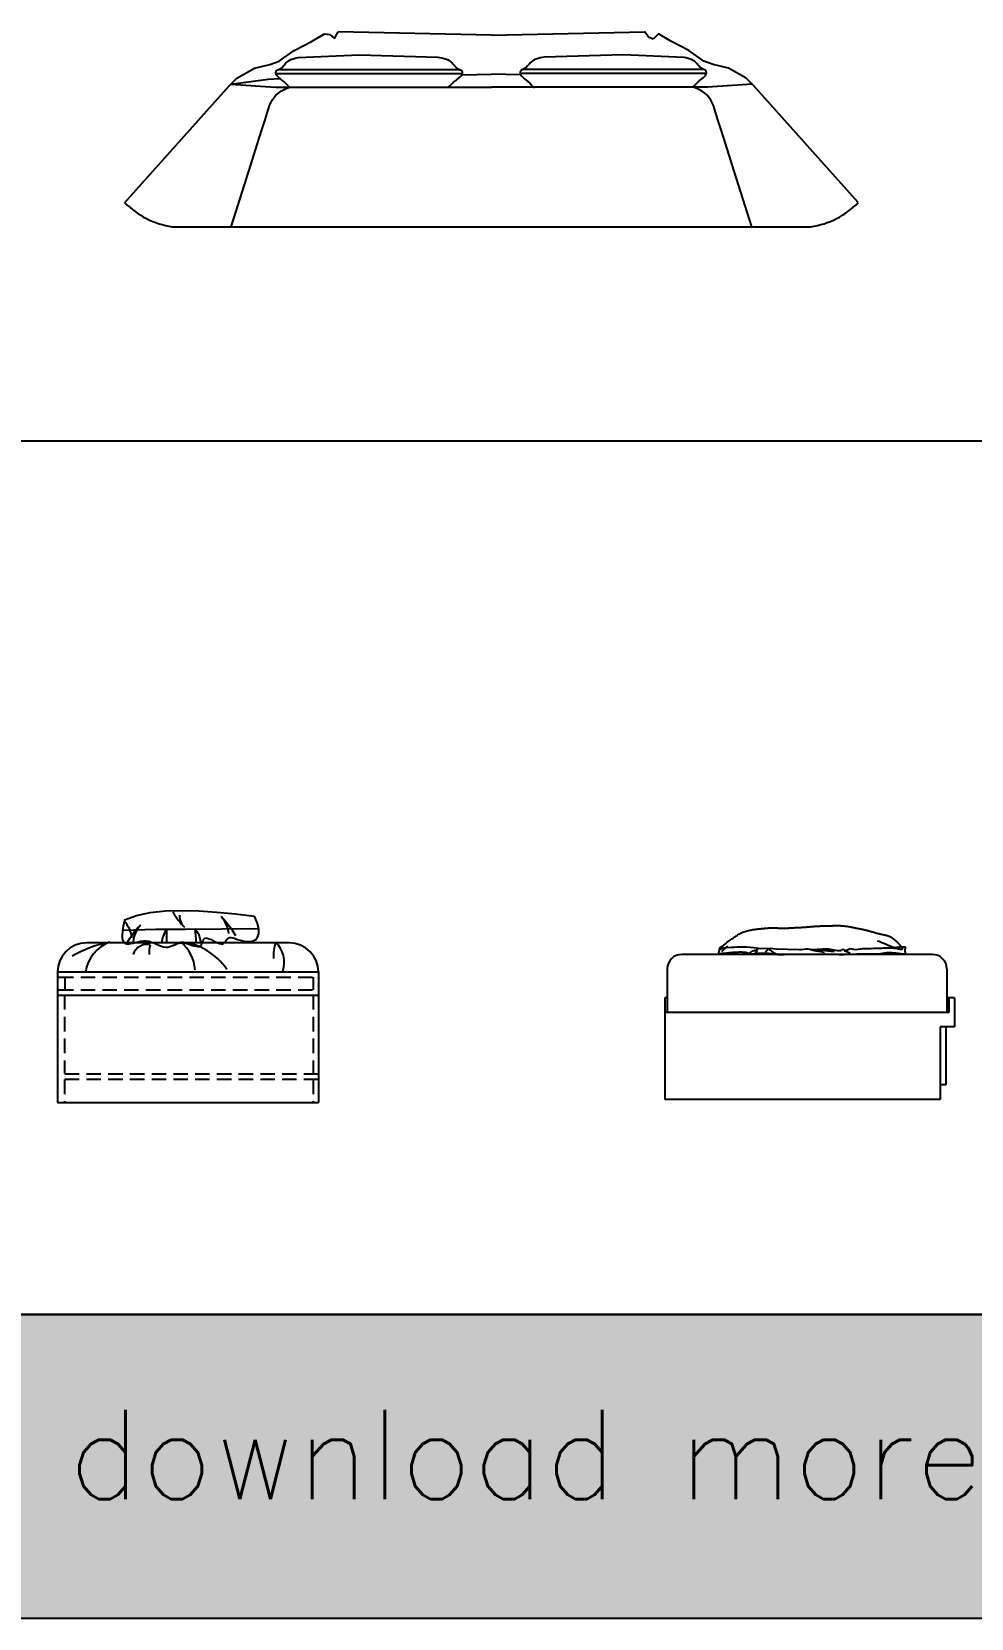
# Model space of a CAD drawing. Header units: millimetres. Extents: x 6388 to 59789, y -18725 to 8137.
# Drawn here: x 45116 to 48358, y -18725 to -13253 of the extents above; entities that cross this region are included whole.
import ezdxf

# ---------------------------------------------------------------- set-up
doc = ezdxf.new("R2010")
doc.units = ezdxf.units.MM
doc.linetypes.add('HIDDENX2', pattern=[0.75, 0.5, -0.25])
doc.layers.add('www.cad-blocks.net', color=7, linetype='Continuous')
doc.styles.get("Standard").update_dxf_attribs({"font": 'arial.ttf'})

# ---------------------------------------------------------------- blocks, each defined once
blk = doc.blocks.new('A$C4DA95550')
for p, q in [((645.9, 640.4), (689.3, 665.5)), ((689.3, 665.5), (707.5, 663.2)), ((707.5, 663.2), (723.5, 650.1)), ((723.5, 650.1), (736.1, 673.1)), ((1265, 661.2), (736.1, 673.1)), ((1265, 661.2), (1794, 673.1)), ((1806.6, 654.1), (1794, 673.1)), ((1840.8, 665.5), (1822.5, 647.9)), ((1884.1, 640.4), (1840.8, 665.5)), ((531.8, 572), (584.3, 608.5)), ((584.3, 608.5), (645.9, 640.4)), ((1822.5, 647.9), (1806.6, 654.1)), ((1945.7, 608.5), (1884.1, 640.4)), ((1998.2, 572), (1945.7, 608.5)), ((447.4, 547), (499.9, 560.6)), ((499.9, 560.6), (531.8, 572)), ((536.7, 545.8), (538.9, 547.3)), ((538.9, 547.3), (541.2, 549.1)), ((541.2, 549.1), (543.4, 551.3)), ((543.4, 551.3), (545.6, 553.9)), ((545.6, 553.9), (548, 556.6)), ((548, 556.6), (550.4, 559.5)), ((550.4, 559.5), (553, 562.5)), ((553, 562.5), (555.8, 565.5)), ((555.8, 565.5), (558.8, 568.4)), ((558.8, 568.4), (562.2, 571.3)), ((562.2, 571.3), (566.4, 574.1)), ((566.4, 574.1), (572.2, 576.9)), ((572.2, 576.9), (580.2, 579.7)), ((580.2, 579.7), (590.8, 582.6)), ((590.8, 582.6), (597.9, 584)), ((597.9, 584), (808.2, 593.5)), ((808.2, 593.5), (1080.3, 585.5)), ((1080.3, 585.5), (1094.1, 582.6)), ((1094.1, 582.6), (1104.8, 579.7)), ((1104.8, 579.7), (1112.7, 576.9)), ((1112.7, 576.9), (1118.5, 574.1)), ((1118.5, 574.1), (1122.8, 571.3)), ((1122.8, 571.3), (1126.1, 568.4)), ((1126.1, 568.4), (1129.1, 565.5)), ((1129.1, 565.5), (1131.9, 562.5)), ((1131.9, 562.5), (1134.5, 559.5)), ((1134.5, 559.5), (1137, 556.6)), ((1137, 556.6), (1139.3, 553.9)), ((1139.3, 553.9), (1141.6, 551.3)), ((1141.6, 551.3), (1143.8, 549.1)), ((1143.8, 549.1), (1146, 547.3)), ((1146, 547.3), (1148.2, 545.8)), ((1381.5, 547.3), (1379.3, 545.8)), ((1383.7, 549.1), (1381.5, 547.3)), ((1386, 551.3), (1383.7, 549.1)), ((1388.2, 553.9), (1386, 551.3)), ((1390.5, 556.6), (1388.2, 553.9)), ((1393, 559.5), (1390.5, 556.6)), ((1395.6, 562.5), (1393, 559.5)), ((1398.4, 565.5), (1395.6, 562.5)), ((1401.4, 568.4), (1398.4, 565.5)), ((1404.8, 571.3), (1401.4, 568.4)), ((1409, 574.1), (1404.8, 571.3)), ((1414.8, 576.9), (1409, 574.1)), ((1422.7, 579.7), (1414.8, 576.9)), ((1433.4, 582.6), (1422.7, 579.7)), ((1447.2, 585.5), (1433.4, 582.6)), ((1719.3, 593.5), (1447.2, 585.5)), ((1929.6, 584), (1719.3, 593.5)), ((1936.7, 582.6), (1929.6, 584)), ((1947.4, 579.7), (1936.7, 582.6)), ((1955.3, 576.9), (1947.4, 579.7)), ((1961.1, 574.1), (1955.3, 576.9)), ((1965.3, 571.3), (1961.1, 574.1)), ((1968.7, 568.4), (1965.3, 571.3)), ((1971.7, 565.5), (1968.7, 568.4)), ((1974.5, 562.5), (1971.7, 565.5)), ((1977.1, 559.5), (1974.5, 562.5)), ((1979.6, 556.6), (1977.1, 559.5)), ((1981.9, 553.9), (1979.6, 556.6)), ((1984.2, 551.3), (1981.9, 553.9)), ((1986.4, 549.1), (1984.2, 551.3)), ((1988.6, 547.3), (1986.4, 549.1)), ((1990.8, 545.8), (1988.6, 547.3)), ((2030.1, 560.6), (1998.2, 572)), ((2082.6, 547), (2030.1, 560.6)), ((360.7, 487.7), (385.8, 512.8)), ((365, 492), (494.4, 509.3)), ((385.8, 512.8), (447.4, 547)), ((494.4, 509.3), (535, 512.1)), ((521.1, 533.1), (521.5, 535.3)), ((521.1, 530.7), (521.1, 533.1)), ((521.5, 528.1), (521.1, 530.7)), ((521.5, 535.3), (522.3, 537.3)), ((521.5, 528.5), (1163.5, 528.5)), ((522.5, 525.4), (521.5, 528.1)), ((522.3, 537.3), (523.4, 538.9)), ((524, 522.7), (522.5, 525.4)), ((523.4, 538.9), (524.8, 540.2)), ((526.1, 519.9), (524, 522.7)), ((524.8, 540.2), (526.4, 541.2)), ((528.9, 517.2), (526.1, 519.9)), ((526.4, 541.2), (528.3, 542.1)), ((528.3, 542.1), (530.2, 542.9)), ((532.4, 514.2), (528.9, 517.2)), ((530.1, 542.8), (1154.9, 542.8)), ((530.2, 542.9), (532.3, 543.7)), ((532.3, 543.7), (534.5, 544.6)), ((536.7, 510.7), (532.4, 514.2)), ((534.5, 544.6), (536.7, 545.8)), ((542, 506.4), (536.7, 510.7)), ((548.3, 501), (542, 506.4)), ((555.7, 494.1), (548.3, 501)), ((564.4, 485.6), (555.7, 494.1)), ((1129.2, 494.1), (1120.6, 485.6)), ((1136.6, 501), (1129.2, 494.1)), ((1142.9, 506.4), (1136.6, 501)), ((1148.2, 510.7), (1142.9, 506.4)), ((1148.2, 545.8), (1150.4, 544.6)), ((1152.5, 514.2), (1148.2, 510.7)), ((1150.4, 544.6), (1152.6, 543.7)), ((1156.1, 517.2), (1152.5, 514.2)), ((1152.6, 543.7), (1154.7, 542.9)), ((1154.7, 542.9), (1156.7, 542.1)), ((1158.8, 519.9), (1156.1, 517.2)), ((1156.7, 542.1), (1158.5, 541.2)), ((1158.5, 541.2), (1160.1, 540.2)), ((1160.9, 522.7), (1158.8, 519.9)), ((1160.1, 540.2), (1161.5, 538.9)), ((1162.4, 525.4), (1160.9, 522.7)), ((1161.5, 538.9), (1162.6, 537.3)), ((1162.2, 524.9), (1265, 526.4)), ((1163.4, 528.1), (1162.4, 525.4)), ((1162.6, 537.3), (1163.4, 535.3)), ((1163.4, 535.3), (1163.8, 533.1)), ((1163.8, 530.7), (1163.4, 528.1)), ((1163.8, 533.1), (1163.8, 530.7)), ((1365.3, 525), (1265.1, 526.4)), ((1364.1, 535.3), (1363.7, 533.1)), ((1363.7, 533.1), (1363.7, 530.7)), ((1363.7, 530.7), (1364.1, 528.1)), ((1364.9, 537.3), (1364.1, 535.3)), ((2006.1, 528.5), (1364.1, 528.5)), ((1364.1, 528.1), (1365.1, 525.4)), ((1366, 538.9), (1364.9, 537.3)), ((1365.1, 525.4), (1366.6, 522.7)), ((1367.4, 540.2), (1366, 538.9)), ((1366.6, 522.7), (1368.7, 519.9)), ((1369, 541.2), (1367.4, 540.2)), ((1368.7, 519.9), (1371.5, 517.2)), ((1370.8, 542.1), (1369, 541.2)), ((1372.8, 542.9), (1370.8, 542.1)), ((1371.5, 517.2), (1375, 514.2)), ((1997.5, 542.8), (1372.6, 542.8)), ((1374.9, 543.7), (1372.8, 542.9)), ((1377.1, 544.6), (1374.9, 543.7)), ((1375, 514.2), (1379.3, 510.7)), ((1379.3, 545.8), (1377.1, 544.6)), ((1379.3, 510.7), (1384.6, 506.4)), ((1384.6, 506.4), (1390.9, 501)), ((1390.9, 501), (1398.3, 494.1)), ((1398.3, 494.1), (1406.9, 485.6)), ((1963.2, 485.6), (1971.8, 494.1)), ((1971.8, 494.1), (1979.2, 501)), ((1979.2, 501), (1985.5, 506.4)), ((1985.5, 506.4), (1990.8, 510.7)), ((1993, 544.6), (1990.8, 545.8)), ((1990.8, 510.7), (1995.1, 514.2)), ((1995.2, 543.7), (1993, 544.6)), ((1995.1, 514.2), (1998.6, 517.2)), ((1997.3, 542.9), (1995.2, 543.7)), ((1999.3, 542.1), (1997.3, 542.9)), ((1998.6, 517.2), (2001.4, 519.9)), ((2001.1, 541.2), (1999.3, 542.1)), ((2002.7, 540.2), (2001.1, 541.2)), ((2001.4, 519.9), (2003.5, 522.7)), ((2004.1, 538.9), (2002.7, 540.2)), ((2003.5, 522.7), (2005, 525.4)), ((2005.2, 537.3), (2004.1, 538.9)), ((2005, 525.4), (2006, 528.1)), ((2006, 535.3), (2005.2, 537.3)), ((2006.4, 533.1), (2006, 535.3)), ((2006, 528.1), (2006.4, 530.7)), ((2006.4, 530.7), (2006.4, 533.1)), ((2144.2, 512.8), (2082.6, 547)), ((2169.3, 487.7), (2144.2, 512.8)), ((0, 83.9), (360.7, 487.7)), ((365, 492), (519.3, 481.5)), ((508, 437), (513.5, 445.7)), ((513.5, 445.7), (520.6, 454)), ((519.3, 481.5), (1265, 481.5)), ((520.6, 454), (529.5, 461.8)), ((529.5, 461.8), (540.7, 469.2)), ((540.7, 469.2), (554.6, 476.1)), ((554.6, 476.1), (571.6, 482.7)), ((568.3, 481.5), (564.4, 485.6)), ((1120.6, 485.6), (1114.9, 479.6)), ((2010.8, 481.5), (1265, 481.5)), ((1406.9, 485.6), (1412.6, 479.6)), ((1975.4, 476.1), (1958.4, 482.7)), ((1959.2, 481.5), (1963.2, 485.6)), ((1989.3, 469.2), (1975.4, 476.1)), ((2000.6, 461.8), (1989.3, 469.2)), ((2009.5, 454), (2000.6, 461.8)), ((2016.5, 445.7), (2009.5, 454)), ((2165, 492), (2010.8, 481.5)), ((2022.1, 437), (2016.5, 445.7)), ((2530, 83.9), (2169.3, 487.7)), ((483.5, 369.3), (490.8, 392.4)), ((490.8, 392.4), (495.7, 407.4)), ((495.7, 407.4), (499.5, 418.2)), ((499.5, 418.2), (503.4, 427.8)), ((503.4, 427.8), (508, 437)), ((2026.6, 427.8), (2022.1, 437)), ((2030.5, 418.2), (2026.6, 427.8)), ((2034.4, 407.4), (2030.5, 418.2)), ((2039.3, 392.4), (2034.4, 407.4)), ((2046.5, 369.3), (2039.3, 392.4)), ((456.8, 283.7), (472.6, 334.3)), ((472.6, 334.3), (483.5, 369.3)), ((2057.4, 334.3), (2046.5, 369.3)), ((2073.3, 283.7), (2057.4, 334.3)), ((434.8, 213.6), (456.8, 283.7)), ((2095.3, 213.6), (2073.3, 283.7)), ((405.2, 120.3), (434.8, 213.6)), ((2124.8, 120.3), (2095.3, 213.6)), ((366.9, 0), (405.2, 120.3)), ((2163.2, 0), (2124.8, 120.3)), ((163.3, 0.7), (2366.7, 0.7))]:
    blk.add_line(p, q)
for centre, start, end in [((203.9, 282.1), 224.2021, 261.8045), ((2326.2, 282.1), 278.1955, 315.7979)]:
    blk.add_arc(centre, 284.4, start, end)
blk = doc.blocks.new('A$C4FA9187F')
for p, q in [((320.1, 654.6), (372.3, 660.4)), ((372.3, 660.4), (428.5, 662.2)), ((428.5, 662.2), (488.1, 660.8)), ((488.1, 660.8), (550.2, 656.6)), ((550.2, 656.6), (614.2, 650.4)), ((226.8, 608.5), (223.7, 590.4)), ((232, 630.6), (226.8, 608.5)), ((231, 629.3), (272.8, 644.5)), ((272.8, 644.5), (320.1, 654.6)), ((614.2, 650.4), (679.2, 642.5)), ((689.7, 616.7), (679.2, 642.5)), ((694.5, 596.4), (689.7, 616.7)), ((800, 550), (100, 550)), ((223.7, 590.4), (222.6, 576)), ((222.6, 576), (223.3, 564.8)), ((223.3, 564.8), (225.5, 556.7)), ((225.5, 556.7), (229.1, 551.1)), ((227, 593.6), (338.2, 597.6)), ((229.1, 551.1), (233.8, 547.8)), ((233.8, 547.8), (239.6, 546.4)), ((246.2, 546.5), (253.5, 547.7)), ((253.5, 547.7), (261.4, 549.6)), ((261.4, 549.6), (269.7, 552)), ((269.7, 552), (278.5, 554.3)), ((278.5, 554.3), (287.4, 556.2)), ((287.4, 556.2), (296.6, 557.3)), ((296.6, 557.3), (305.8, 557.3)), ((305.8, 557.3), (314.9, 555.8)), ((314.9, 555.8), (324, 553.2)), ((324, 553.2), (332.9, 549.9)), ((332.9, 549.9), (341.5, 546.1)), ((338.2, 597.6), (441.5, 597.6)), ((406.6, 545.1), (413.4, 547.6)), ((413.4, 547.6), (420.6, 549.3)), ((420.6, 549.3), (428.2, 550)), ((428.2, 550), (436.4, 549.3)), ((436.4, 549.3), (445, 547.6)), ((441.5, 597.6), (692.9, 599.5)), ((445, 547.6), (453.7, 545.2)), ((496.8, 544.1), (499.1, 548.7)), ((499.1, 548.7), (501, 553.7)), ((501, 553.7), (502.8, 558.5)), ((502.8, 558.5), (505, 562.7)), ((505, 562.7), (507.8, 565.7)), ((507.8, 565.7), (511.6, 567.2)), ((511.6, 567.2), (516.7, 566.7)), ((516.7, 566.7), (522.9, 564.7)), ((522.9, 564.7), (529.8, 561.5)), ((529.8, 561.5), (537.1, 557.7)), ((537.1, 557.7), (544.6, 553.8)), ((544.6, 553.8), (551.8, 550.4)), ((551.8, 550.4), (558.6, 547.8)), ((558.6, 547.8), (564.6, 546.7)), ((564.6, 546.7), (569.5, 547.3)), ((569.5, 547.3), (573.6, 549.5)), ((573.6, 549.5), (577, 552.6)), ((577, 552.6), (580.1, 556.4)), ((580.1, 556.4), (583.1, 560.3)), ((583.1, 560.3), (586.2, 563.9)), ((586.2, 563.9), (589.6, 566.8)), ((589.6, 566.8), (593.7, 568.5)), ((593.7, 568.5), (598.6, 568.8)), ((598.6, 568.8), (604.3, 567.8)), ((604.3, 567.8), (610.9, 565.9)), ((610.9, 565.9), (618.1, 563.4)), ((618.1, 563.4), (626.2, 560.8)), ((626.2, 560.8), (634.9, 558.3)), ((634.9, 558.3), (644.3, 556.4)), ((644.3, 556.4), (654.3, 555.3)), ((654.3, 555.3), (664.7, 555.5)), ((664.7, 555.5), (674.8, 557.6)), ((674.8, 557.6), (683.8, 562.1)), ((683.8, 562.1), (690.6, 569.7)), ((690.6, 569.7), (694.5, 580.9)), ((694.5, 580.9), (694.5, 596.4)), ((239.6, 546.4), (246.2, 546.5)), ((341.5, 546.1), (350, 542.4)), ((350, 542.4), (358.1, 539.2)), ((358.1, 539.2), (365.9, 536.7)), ((365.9, 536.7), (373.3, 535.5)), ((373.3, 535.5), (380.3, 535.7)), ((380.3, 535.7), (387, 537.2)), ((387, 537.2), (393.5, 539.5)), ((393.5, 539.5), (400, 542.2)), ((400, 542.2), (406.6, 545.1)), ((453.7, 545.2), (462.2, 542.6)), ((462.2, 542.6), (470.4, 540.1)), ((470.4, 540.1), (477.8, 538.3)), ((477.8, 538.3), (484.4, 537.5)), ((484.4, 537.5), (489.8, 538.1)), ((489.8, 538.1), (493.8, 540.5)), ((493.8, 540.5), (496.8, 544.1)), ((0, 450), (900, 450)), ((0, 450), (0, 0)), ((900, 450), (900, 0)), ((0, 370), (900, 370)), ((0, 0), (900, 0))]:
    blk.add_line(p, q)
at = {"linetype": 'HIDDENX2', "ltscale": 100}
for p, q in [((5, 432), (900, 432)), ((5, 388), (900, 388)), ((25, 432), (25, 388)), ((882, 432), (882, 388)), ((23.6, 370), (23.6, 100)), ((882, 370), (882, 100)), ((900, 97), (0, 97)), ((900, 79), (0, 79)), ((23.6, 79), (23.6, 0)), ((882, 79), (882, 0))]:
    blk.add_line(p, q, dxfattribs=at)
for centre, radius, start, end in [((611.9, 778.6), 246.1, 209.6329, 225.229), ((156.8, 556.3), 100.5, 6.3041, 43.3344), ((565.8, 349.3), 383.2, 136.7505, 149.2452), ((360.8, 543.9), 100.5, 137.497, 174.5273), ((472.4, 642.8), 51.5, 177.1401, 229.0845), ((289, 374.3), 383.2, 31.5862, 44.0809), ((491.2, 571.9), 100.5, 6.3041, 43.3344), ((100, 450), 100, 90, 180), ((257, 147.1), 412.9, 100.6215, 120.0601), ((226.7, 429.1), 132, 110.3175, 171.5692), ((441, 545.7), 81.4, 142.5074, 177.2076), ((1077, 561), 701.4, 177.2049, 180.9276), ((407.4, 343.1), 210.6, 33.1687, 85.0889), ((345.4, 451.3), 129.3, 2.5534, 51.7917), ((413.6, 544.8), 81.4, 6.242, 40.9422), ((-222.2, 521.9), 701.4, 2.5221, 6.2448), ((892.7, 506.4), 147.4, 161.5882, 184.092), ((682.9, 482.5), 99.3, 342.4015, 45.1891), ((800, 450), 100, 0, 90), ((308.5, 494.9), 49.9, 77.6969, 161.8439), ((424.7, 518.7), 108.4, 166.7286, 184.3872)]:
    blk.add_arc(centre, radius, start, end)
blk = doc.blocks.new('A$C4463510E')
for p, q in [((222, 547), (225.2, 549.4)), ((225.2, 549.4), (228.1, 551.4)), ((228.1, 551.4), (230.7, 553.2)), ((230.7, 553.2), (233.2, 554.9)), ((233.2, 554.9), (235.7, 556.6)), ((235.7, 556.6), (238.2, 558.3)), ((238.2, 558.3), (240.9, 560.1)), ((240.9, 560.1), (243.6, 562)), ((243.6, 562), (246.4, 563.9)), ((246.4, 563.9), (249.3, 565.8)), ((249.3, 565.8), (252.3, 567.6)), ((252.3, 567.6), (255.5, 569.5)), ((255.5, 569.5), (258.7, 571.3)), ((258.7, 571.3), (262.2, 573)), ((262.2, 573), (265.7, 574.7)), ((265.7, 574.7), (269.4, 576.2)), ((269.4, 576.2), (273.2, 577.6)), ((273.2, 577.6), (277.1, 578.9)), ((277.1, 578.9), (281, 580.2)), ((281, 580.2), (284.9, 581.3)), ((284.9, 581.3), (288.8, 582.3)), ((288.8, 582.3), (292.7, 583.2)), ((292.7, 583.2), (296.5, 584)), ((296.5, 584), (300.1, 584.8)), ((300.1, 584.8), (303.6, 585.4)), ((303.6, 585.4), (307, 585.9)), ((307, 585.9), (310.1, 586.4)), ((310.1, 586.4), (313.1, 586.8)), ((313.1, 586.8), (316, 587.2)), ((316, 587.2), (318.7, 587.5)), ((318.7, 587.5), (321.4, 587.8)), ((321.4, 587.8), (324, 588)), ((324, 588), (326.6, 588.2)), ((326.6, 588.2), (329.1, 588.5)), ((329.1, 588.5), (331.6, 588.7)), ((331.6, 588.7), (334.1, 589)), ((334.1, 589), (336.6, 589.2)), ((336.6, 589.2), (339.1, 589.5)), ((339.1, 589.5), (341.5, 589.8)), ((341.5, 589.8), (344, 590)), ((344, 590), (346.4, 590.3)), ((346.4, 590.3), (348.7, 590.5)), ((348.7, 590.5), (351, 590.7)), ((351, 590.7), (353.2, 591)), ((353.2, 591), (355.4, 591.1)), ((355.4, 591.1), (357.5, 591.3)), ((357.5, 591.3), (359.5, 591.4)), ((359.5, 591.4), (361.5, 591.5)), ((361.5, 591.5), (363.6, 591.5)), ((363.6, 591.5), (365.7, 591.6)), ((365.7, 591.6), (367.9, 591.6)), ((367.9, 591.6), (370.2, 591.6)), ((370.2, 591.6), (372.7, 591.5)), ((372.7, 591.5), (375.4, 591.5)), ((375.4, 591.5), (378.4, 591.4)), ((378.4, 591.4), (381.6, 591.4)), ((381.6, 591.4), (385.1, 591.3)), ((385.1, 591.3), (388.7, 591.2)), ((388.7, 591.2), (392.4, 591.1)), ((392.4, 591.1), (396.1, 591)), ((396.1, 591), (399.8, 590.9)), ((399.8, 590.9), (403.5, 590.8)), ((403.5, 590.8), (407, 590.8)), ((407, 590.8), (410.3, 590.7)), ((410.3, 590.7), (413.3, 590.7)), ((413.3, 590.7), (416, 590.7)), ((416, 590.7), (418.5, 590.8)), ((418.5, 590.8), (420.8, 590.9)), ((420.8, 590.9), (422.9, 590.9)), ((422.9, 590.9), (425, 591)), ((425, 591), (427, 591.1)), ((427, 591.1), (429, 591.3)), ((429, 591.3), (431.2, 591.4)), ((431.2, 591.4), (433.5, 591.5)), ((433.5, 591.5), (436.1, 591.7)), ((436.1, 591.7), (438.9, 591.8)), ((438.9, 591.8), (441.9, 592)), ((441.9, 592), (445.2, 592.1)), ((445.2, 592.1), (448.6, 592.3)), ((448.6, 592.3), (452.1, 592.4)), ((452.1, 592.4), (455.7, 592.6)), ((455.7, 592.6), (459.4, 592.7)), ((459.4, 592.7), (463.1, 592.9)), ((463.1, 592.9), (466.7, 593.1)), ((466.7, 593.1), (470.3, 593.3)), ((470.3, 593.3), (473.8, 593.5)), ((473.8, 593.5), (477.1, 593.8)), ((477.1, 593.8), (480.4, 594)), ((480.4, 594), (483.7, 594.3)), ((483.7, 594.3), (486.9, 594.5)), ((486.9, 594.5), (490.2, 594.8)), ((490.2, 594.8), (493.4, 595.1)), ((493.4, 595.1), (496.7, 595.3)), ((496.7, 595.3), (500.1, 595.6)), ((500.1, 595.6), (503.6, 595.9)), ((503.6, 595.9), (507.2, 596.2)), ((507.2, 596.2), (510.8, 596.4)), ((510.8, 596.4), (514.6, 596.7)), ((514.6, 596.7), (518.3, 597)), ((518.3, 597), (522.1, 597.2)), ((522.1, 597.2), (526, 597.5)), ((526, 597.5), (529.8, 597.7)), ((529.8, 597.7), (533.5, 597.9)), ((533.5, 597.9), (537.2, 598.1)), ((537.2, 598.1), (540.9, 598.2)), ((540.9, 598.2), (544.4, 598.4)), ((544.4, 598.4), (547.9, 598.5)), ((547.9, 598.5), (551.2, 598.5)), ((551.2, 598.5), (554.4, 598.6)), ((554.4, 598.6), (557.6, 598.7)), ((557.6, 598.7), (560.7, 598.7)), ((560.7, 598.7), (563.7, 598.8)), ((563.7, 598.8), (566.5, 598.8)), ((566.5, 598.8), (569.3, 598.9)), ((569.3, 598.9), (572.1, 598.9)), ((572.1, 598.9), (574.7, 599)), ((574.7, 599), (577.3, 599.1)), ((577.3, 599.1), (579.8, 599.2)), ((579.8, 599.2), (582.3, 599.3)), ((582.3, 599.3), (584.9, 599.3)), ((584.9, 599.3), (587.4, 599.4)), ((587.4, 599.4), (590.1, 599.5)), ((590.1, 599.5), (592.8, 599.5)), ((592.8, 599.5), (595.6, 599.5)), ((595.6, 599.5), (598.6, 599.4)), ((598.6, 599.4), (601.6, 599.3)), ((601.6, 599.3), (604.9, 599.2)), ((604.9, 599.2), (608.2, 599)), ((608.2, 599), (611.6, 598.8)), ((611.6, 598.8), (615.1, 598.5)), ((615.1, 598.5), (618.6, 598.2)), ((618.6, 598.2), (622.1, 597.9)), ((622.1, 597.9), (625.5, 597.5)), ((625.5, 597.5), (629, 597.1)), ((629, 597.1), (632.3, 596.6)), ((632.3, 596.6), (635.6, 596.1)), ((635.6, 596.1), (638.7, 595.5)), ((638.7, 595.5), (641.8, 595)), ((641.8, 595), (644.7, 594.4)), ((644.7, 594.4), (647.6, 593.8)), ((647.6, 593.8), (650.3, 593.2)), ((650.3, 593.2), (653, 592.6)), ((653, 592.6), (655.5, 592)), ((655.5, 592), (657.9, 591.5)), ((657.9, 591.5), (660.2, 591)), ((660.2, 591), (662.4, 590.5)), ((662.4, 590.5), (664.5, 590.1)), ((664.5, 590.1), (666.6, 589.7)), ((666.6, 589.7), (668.5, 589.3)), ((668.5, 589.3), (670.5, 588.9)), ((670.5, 588.9), (672.4, 588.5)), ((672.4, 588.5), (674.3, 588.2)), ((674.3, 588.2), (676.3, 587.8)), ((676.3, 587.8), (678.3, 587.4)), ((678.3, 587.4), (680.4, 587)), ((680.4, 587), (682.5, 586.6)), ((682.5, 586.6), (684.8, 586.1)), ((684.8, 586.1), (687.1, 585.6)), ((687.1, 585.6), (689.4, 585.1)), ((689.4, 585.1), (691.8, 584.5)), ((691.8, 584.5), (694.3, 584)), ((694.3, 584), (696.8, 583.3)), ((696.8, 583.3), (699.4, 582.7)), ((699.4, 582.7), (701.9, 582.1)), ((701.9, 582.1), (704.5, 581.4)), ((704.5, 581.4), (707.1, 580.6)), ((707.1, 580.6), (709.7, 579.9)), ((709.7, 579.9), (712.3, 579.2)), ((712.3, 579.2), (714.9, 578.4)), ((714.9, 578.4), (717.4, 577.7)), ((717.4, 577.7), (719.8, 576.9)), ((719.8, 576.9), (722.2, 576.2)), ((722.2, 576.2), (724.5, 575.6)), ((724.5, 575.6), (726.6, 574.9)), ((726.6, 574.9), (728.7, 574.3)), ((728.7, 574.3), (730.6, 573.8)), ((730.6, 573.8), (732.4, 573.3)), ((732.4, 573.3), (734.1, 572.9)), ((734.1, 572.9), (735.7, 572.4)), ((735.7, 572.4), (737.4, 572.1)), ((737.4, 572.1), (739, 571.7)), ((739, 571.7), (740.6, 571.3)), ((740.6, 571.3), (742.3, 570.9)), ((742.3, 570.9), (744.1, 570.5)), ((744.1, 570.5), (746, 570.1)), ((746, 570.1), (748.1, 569.7)), ((748.1, 569.7), (750.2, 569.2)), ((750.2, 569.2), (752.5, 568.7)), ((752.5, 568.7), (754.8, 568.2)), ((754.8, 568.2), (757.2, 567.7)), ((757.2, 567.7), (759.6, 567.2)), ((759.6, 567.2), (762, 566.6)), ((762, 566.6), (764.4, 566)), ((764.4, 566), (766.8, 565.4)), ((766.8, 565.4), (769.1, 564.8)), ((769.1, 564.8), (771.4, 564.2)), ((771.4, 564.2), (773.8, 563.4)), ((773.8, 563.4), (776.5, 562.1)), ((776.5, 562.1), (779.6, 560.3)), ((779.6, 560.3), (783.4, 557.6)), ((783.4, 557.6), (788, 554)), ((788, 554), (793.7, 549.1)), ((793.7, 549.1), (800.5, 542.9)), ((923.5, 500), (58.6, 500)), ((186, 508.1), (185.9, 507.5)), ((185.9, 507.5), (185.9, 507)), ((185.9, 507), (185.9, 506.5)), ((185.9, 506.5), (185.9, 506)), ((185.9, 506), (186, 505.6)), ((186.2, 508.7), (186, 508.1)), ((186, 505.6), (186.2, 505.2)), ((186.3, 509.3), (186.2, 508.7)), ((186.2, 505.2), (186.5, 504.9)), ((186.5, 510), (186.3, 509.3)), ((186.7, 510.8), (186.5, 510)), ((186.5, 504.9), (186.8, 504.6)), ((186.9, 511.5), (186.7, 510.8)), ((186.8, 504.6), (187.2, 504.3)), ((187.1, 512.3), (186.9, 511.5)), ((187.2, 513.2), (187.1, 512.3)), ((187.5, 518.8), (187.2, 517.8)), ((187.2, 517.8), (187.2, 516.8)), ((187.2, 516.8), (187.2, 515.8)), ((187.2, 515.8), (187.3, 514.9)), ((187.3, 514), (187.2, 513.2)), ((187.2, 504.3), (187.7, 504.1)), ((187.3, 514.9), (187.3, 514)), ((188, 519.9), (187.5, 518.8)), ((187.7, 504.1), (188.3, 503.9)), ((188.8, 521.1), (188, 519.9)), ((188.3, 503.9), (189, 503.8)), ((190, 522.3), (188.8, 521.1)), ((188.8, 515.1), (189.5, 515.7)), ((189, 503.8), (189.8, 503.6)), ((189.5, 515.7), (190.2, 516.2)), ((189.8, 503.6), (190.7, 503.6)), ((191.8, 523.6), (190, 522.3)), ((190.2, 516.2), (190.9, 516.8)), ((190.7, 503.6), (191.8, 503.5)), ((190.9, 516.8), (191.5, 517.3)), ((191.5, 517.3), (192.1, 517.8)), ((194.1, 525), (191.8, 523.6)), ((191.8, 503.5), (192.9, 503.5)), ((192.1, 517.8), (192.7, 518.2)), ((192.7, 518.2), (193.3, 518.6)), ((192.9, 503.5), (194.2, 503.5)), ((193.3, 518.6), (193.8, 519)), ((193.8, 519), (194.3, 519.4)), ((197.1, 526.5), (194.1, 525)), ((194.2, 503.5), (195.6, 503.6)), ((194.3, 519.4), (194.8, 519.7)), ((194.8, 519.7), (195.2, 520)), ((195.2, 520), (195.6, 520.3)), ((195.6, 520.3), (196, 520.6)), ((195.6, 503.6), (197.2, 503.6)), ((197.1, 510.1), (195.7, 508.6)), ((196, 520.6), (196.4, 520.8)), ((196.4, 520.8), (196.7, 521)), ((196.7, 521), (197.1, 521.2)), ((197.1, 526.5), (203.6, 532.1)), ((197.1, 521.2), (197.5, 521.3)), ((198.5, 511.6), (197.1, 510.1)), ((197.2, 503.6), (199, 503.8)), ((197.5, 521.3), (197.9, 521.5)), ((197.9, 521.5), (198.3, 521.6)), ((198.3, 521.6), (198.8, 521.8)), ((200, 513.1), (198.5, 511.6)), ((198.8, 521.8), (199.3, 521.9)), ((199, 503.8), (200.9, 503.9)), ((199.3, 521.9), (199.8, 522)), ((199.8, 522), (200.4, 522.1)), ((201.4, 514.4), (200, 513.1)), ((200.4, 522.1), (201, 522.2)), ((200.9, 503.9), (203, 504.1)), ((201, 522.2), (201.6, 522.3)), ((202.9, 515.8), (201.4, 514.4)), ((201.6, 522.3), (202.2, 522.4)), ((202.2, 522.4), (202.9, 522.5)), ((202.9, 522.5), (203.5, 522.5)), ((204.3, 517.2), (202.9, 515.8)), ((203, 504.1), (205.3, 504.3)), ((203.5, 522.5), (204.1, 522.6)), ((203.6, 532.1), (209.2, 536.8)), ((204.1, 522.6), (204.8, 522.8)), ((205.9, 518.6), (204.3, 517.2)), ((204.8, 522.8), (205.4, 522.9)), ((205.3, 504.3), (207.6, 504.6)), ((205.4, 522.9), (206, 523)), ((207.4, 520.1), (205.9, 518.6)), ((206, 523), (206.6, 523.1)), ((206.6, 523.1), (207.2, 523.2)), ((207.2, 523.2), (207.9, 523.4)), ((209.1, 521.6), (207.4, 520.1)), ((207.6, 504.6), (210, 504.8)), ((207.9, 523.4), (208.6, 523.5)), ((208.6, 523.5), (209.3, 523.6)), ((210.8, 523.3), (209.1, 521.6)), ((209.2, 536.8), (214.1, 540.8)), ((209.3, 523.6), (210, 523.7)), ((210, 523.7), (210.8, 523.8)), ((210, 504.8), (212.5, 505.1)), ((210.8, 523.8), (211.6, 523.9)), ((211.6, 523.9), (212.5, 526.4)), ((211.6, 523.9), (230.5, 524.8)), ((212.5, 526.4), (214.9, 527.1)), ((212.5, 505.1), (215, 505.3)), ((214.1, 540.8), (218.3, 544.2)), ((214.9, 527.1), (217.3, 528.8)), ((215, 505.3), (217.4, 505.6)), ((217.4, 505.6), (219.8, 505.9)), ((218.3, 544.2), (222, 547)), ((219.8, 505.9), (222.1, 506.1)), ((222.1, 506.1), (224.2, 506.3)), ((224.2, 506.3), (226.2, 506.5)), ((226.2, 506.5), (228, 506.7)), ((228, 506.7), (229.7, 506.9)), ((229.7, 506.9), (231.3, 507)), ((230.5, 524.8), (239.1, 524.8)), ((231.3, 507), (232.8, 507.1)), ((232.8, 507.1), (234.2, 507.3)), ((234.2, 507.3), (235.6, 507.4)), ((235.6, 507.4), (237, 507.5)), ((237, 507.5), (238.4, 507.5)), ((238.4, 507.5), (239.8, 507.6)), ((239.1, 524.8), (249.4, 525.6)), ((239.8, 507.6), (241.2, 507.7)), ((241.2, 507.7), (242.7, 507.8)), ((242.7, 507.8), (244.2, 507.9)), ((244.2, 507.9), (245.7, 508)), ((245.7, 508), (247.3, 508)), ((247.3, 508), (248.8, 508.1)), ((248.8, 508.1), (250.3, 508.2)), ((249.4, 525.6), (264.8, 525.6)), ((250.3, 508.2), (251.9, 508.2)), ((251.9, 508.2), (253.4, 508.3)), ((253.4, 508.3), (254.9, 508.3)), ((254.9, 508.3), (256.4, 508.4)), ((256.4, 508.4), (257.9, 508.4)), ((257.9, 508.4), (259.3, 508.4)), ((259.3, 508.4), (260.7, 508.4)), ((260.7, 508.4), (262.1, 508.5)), ((262.1, 508.5), (263.4, 508.4)), ((263.4, 508.4), (264.7, 508.4)), ((264.7, 508.4), (266, 508.4)), ((264.8, 525.6), (281.9, 525.6)), ((266, 508.4), (267.2, 508.4)), ((267.2, 508.4), (268.4, 508.3)), ((268.4, 508.3), (269.5, 508.3)), ((269.5, 508.3), (270.6, 508.2)), ((270.6, 508.2), (271.7, 508.2)), ((271.7, 508.2), (272.7, 508.1)), ((272.7, 508.1), (273.7, 508)), ((273.7, 508), (274.7, 507.9)), ((274.7, 507.9), (275.6, 507.8)), ((275.6, 507.8), (276.5, 507.7)), ((276.5, 507.7), (277.5, 507.5)), ((277.5, 507.5), (278.4, 507.3)), ((278.4, 507.3), (279.3, 507.2)), ((279.3, 507.2), (280.1, 507)), ((280.1, 507), (281, 506.8)), ((281, 506.8), (281.8, 506.6)), ((281.8, 506.6), (282.6, 506.3)), ((281.9, 525.6), (307.7, 523.9)), ((282.6, 506.3), (283.4, 506.1)), ((283.4, 506.1), (284.1, 505.9)), ((284.1, 505.9), (284.7, 505.6)), ((284.7, 505.6), (285.3, 505.4)), ((285.3, 505.4), (285.8, 505.2)), ((285.8, 505.2), (286.2, 505)), ((286.2, 505), (286.6, 504.8)), ((286.6, 504.8), (286.9, 504.6)), ((286.9, 504.6), (287.3, 504.4)), ((287.3, 504.4), (287.6, 504.2)), ((287.6, 504.2), (287.9, 504)), ((287.9, 504), (288.2, 503.9)), ((288.2, 503.9), (288.6, 503.7)), ((288.6, 503.7), (289.1, 503.5)), ((289.1, 503.5), (289.7, 503.3)), ((289.7, 503.3), (290.3, 503.2)), ((290.1, 504.8), (290.7, 505)), ((290.3, 503.2), (291, 503)), ((290.7, 505), (291.4, 505.3)), ((291, 503), (291.8, 502.8)), ((291.4, 505.3), (292.1, 505.6)), ((291.8, 502.8), (292.7, 502.7)), ((292.1, 505.6), (292.9, 506)), ((292.7, 502.7), (293.6, 502.5)), ((292.9, 506), (293.7, 506.4)), ((293.6, 502.5), (294.6, 502.4)), ((293.7, 506.4), (294.5, 506.9)), ((294.5, 506.9), (295.3, 507.3)), ((294.6, 502.4), (295.5, 502.2)), ((295.3, 507.3), (296.1, 507.8)), ((295.5, 502.2), (296.4, 502.1)), ((296.1, 507.8), (296.9, 508.3)), ((296.4, 502.1), (297.3, 502)), ((296.9, 508.3), (297.7, 508.7)), ((297.3, 502), (298.2, 501.9)), ((297.7, 508.7), (298.4, 509.2)), ((298.2, 501.9), (299.1, 501.8)), ((298.4, 509.2), (299.1, 509.6)), ((299.1, 509.6), (299.7, 510.1)), ((299.1, 501.8), (299.9, 501.8)), ((299.7, 510.1), (300.3, 510.5)), ((299.9, 501.8), (300.6, 501.7)), ((300.3, 510.5), (301, 510.9)), ((300.6, 501.7), (301.4, 501.7)), ((301, 510.9), (301.5, 511.2)), ((301.4, 501.7), (302.1, 501.7)), ((301.5, 511.2), (302.1, 511.6)), ((302.1, 511.6), (302.6, 511.9)), ((302.1, 501.7), (302.8, 501.8)), ((302.6, 511.9), (303.2, 512.1)), ((302.8, 501.8), (303.6, 501.8)), ((303.2, 512.1), (303.7, 512.4)), ((303.6, 501.8), (304.4, 501.9)), ((303.7, 512.4), (304.3, 512.6)), ((304.3, 512.6), (304.8, 512.8)), ((304.4, 501.9), (305.2, 502.1)), ((304.8, 512.8), (305.3, 512.9)), ((305.2, 502.1), (306.1, 502.2)), ((305.3, 512.9), (305.9, 513)), ((305.9, 513), (306.4, 513.2)), ((306.1, 502.2), (307, 502.4)), ((306.4, 513.2), (307, 513.3)), ((307, 513.3), (307.6, 513.4)), ((307, 502.4), (308, 502.6)), ((307.6, 513.4), (308.3, 513.5)), ((307.7, 523.9), (331.7, 520.5)), ((308, 502.6), (309.1, 502.8)), ((308.3, 513.5), (309, 513.6)), ((309, 513.6), (309.7, 513.7)), ((309.1, 502.8), (310.2, 503.1)), ((309.7, 513.7), (310.5, 513.9)), ((310.2, 503.1), (311.3, 503.3)), ((310.5, 513.9), (311.3, 514.1)), ((311.3, 514.1), (312.2, 514.3)), ((311.3, 503.3), (312.5, 503.5)), ((312.2, 514.3), (313.3, 514.6)), ((312.5, 503.5), (313.8, 503.8)), ((313.3, 514.6), (314.4, 514.9)), ((313.8, 503.8), (315.1, 503.9)), ((314.1, 505.8), (318.2, 511.3)), ((314.4, 514.9), (315.7, 515.3)), ((315.1, 503.9), (316.5, 504.1)), ((315.7, 515.3), (317.1, 515.8)), ((316.5, 504.1), (317.9, 504.2)), ((317.1, 515.8), (318.8, 516.4)), ((317.9, 504.2), (319.4, 504.3)), ((318.2, 511.3), (320.3, 514)), ((318.8, 516.4), (320.6, 517)), ((319.4, 504.3), (321, 504.3)), ((320.6, 517), (322.7, 517.8)), ((321, 504.3), (322.5, 504.3)), ((322.5, 504.3), (324.1, 504.2)), ((324.1, 504.2), (325.7, 504.2)), ((325.7, 504.2), (327.3, 504.1)), ((327.3, 504.1), (329, 504)), ((329, 504), (330.6, 504)), ((330.6, 504), (332.2, 503.9)), ((331.7, 520.5), (363.4, 521.3)), ((332.2, 503.9), (333.8, 503.9)), ((333.8, 503.9), (335.4, 503.9)), ((335.4, 503.9), (336.9, 504)), ((336.9, 504), (338.5, 504)), ((338.5, 504), (340, 504.1)), ((340, 504.1), (341.4, 504.2)), ((341.4, 504.2), (342.9, 504.3)), ((342.9, 504.3), (344.3, 504.4)), ((344.3, 504.4), (345.7, 504.4)), ((345.7, 504.4), (347.1, 504.5)), ((347.1, 504.5), (348.5, 504.5)), ((348.4, 507.9), (349.2, 509.3)), ((348.5, 504.5), (349.9, 504.5)), ((349.2, 509.3), (349.9, 510.4)), ((349.9, 510.4), (350.6, 511.4)), ((349.9, 504.5), (351.2, 504.4)), ((350.6, 511.4), (351.2, 512.2)), ((351.2, 512.2), (351.8, 512.9)), ((351.2, 504.4), (352.6, 504.4)), ((351.8, 512.9), (352.5, 513.6)), ((352.5, 513.6), (353.4, 514.3)), ((352.6, 504.4), (353.9, 504.3)), ((353.4, 514.3), (354.4, 515.1)), ((353.9, 504.3), (355.2, 504.1)), ((354.4, 515.1), (355.7, 516)), ((355.2, 504.1), (356.5, 504)), ((355.7, 516), (357.3, 517.1)), ((356.5, 504), (357.8, 503.8)), ((357.8, 503.8), (359.1, 503.7)), ((358.3, 520.2), (360.3, 518.7)), ((359.1, 503.7), (360.4, 503.5)), ((360.3, 518.7), (361.9, 517.4)), ((360.4, 503.5), (361.7, 503.3)), ((361.7, 503.3), (363, 503.2)), ((361.9, 517.4), (363.4, 516.2)), ((363, 503.2), (364.3, 503)), ((363.4, 521.3), (385.7, 519.6)), ((363.4, 516.2), (364.6, 515.1)), ((364.3, 503), (365.5, 502.8)), ((364.6, 515.1), (365.7, 514.1)), ((365.5, 502.8), (366.9, 502.7)), ((365.7, 514.1), (366.6, 513.3)), ((366.6, 513.3), (367.4, 512.5)), ((366.9, 502.7), (368.2, 502.5)), ((367.4, 512.5), (368.1, 511.8)), ((368.1, 511.8), (368.7, 511.2)), ((368.2, 502.5), (369.5, 502.3)), ((368.7, 511.2), (369.2, 510.7)), ((369.2, 510.7), (369.8, 510.2)), ((369.5, 502.3), (370.9, 502.1)), ((369.8, 510.2), (370.3, 509.8)), ((370.3, 509.8), (370.7, 509.4)), ((370.7, 509.4), (371.2, 509.1)), ((370.9, 502.1), (372.3, 502)), ((371.2, 509.1), (371.7, 508.9)), ((371.7, 508.9), (372.1, 508.6)), ((372.1, 508.6), (372.5, 508.4)), ((372.3, 502), (373.7, 501.8)), ((372.5, 508.4), (372.9, 508.2)), ((372.9, 508.2), (373.3, 508)), ((373.3, 508), (373.7, 507.8)), ((373.7, 507.8), (374, 507.6)), ((373.7, 501.8), (375.1, 501.6)), ((374, 507.6), (374.4, 507.4)), ((374.4, 507.4), (374.8, 507.2)), ((374.8, 507.2), (375.2, 507)), ((375.1, 501.6), (376.6, 501.5)), ((375.2, 507), (375.6, 506.8)), ((375.6, 506.8), (376.1, 506.5)), ((376.1, 506.5), (376.6, 506.2)), ((376.6, 506.2), (377.2, 505.9)), ((376.6, 501.5), (378.1, 501.3)), ((377.2, 505.9), (377.8, 505.6)), ((377.8, 505.6), (378.4, 505.2)), ((378.1, 501.3), (379.7, 501.1)), ((378.4, 505.2), (379.2, 504.8)), ((379.2, 504.8), (380, 504.4)), ((379.7, 501.1), (381.4, 501)), ((380, 504.4), (380.9, 503.9)), ((380.9, 503.9), (381.9, 503.4)), ((381.4, 501), (383.1, 500.8)), ((381.9, 503.4), (383, 502.9)), ((383, 502.9), (384.2, 502.4)), ((383.1, 500.8), (385, 500.7)), ((384.2, 502.4), (385.5, 501.9)), ((385, 500.7), (386.9, 500.5)), ((385.5, 501.9), (386.8, 501.4)), ((385.7, 519.6), (462.8, 517.1)), ((386.8, 501.4), (388.3, 500.8)), ((386.9, 500.5), (389, 500.4)), ((388.3, 500.8), (389.9, 500.3)), ((389, 500.4), (391.3, 500.3)), ((391.3, 500.3), (393.7, 500.2)), ((393.7, 500.2), (396.3, 500.1)), ((396.3, 500.1), (399, 500.1)), ((399, 500.1), (401.9, 500)), ((401.9, 500), (404.9, 500)), ((404.9, 500), (408.1, 500)), ((408.1, 500), (411.5, 500)), ((462.8, 517.1), (470.9, 517.3)), ((470.9, 517.3), (486.5, 519)), ((486.5, 519), (493.4, 519)), ((493.4, 519), (505, 516.6)), ((502.5, 516.9), (507.1, 515.7)), ((507.5, 516.3), (502.5, 516.9)), ((505, 516.6), (545.5, 519)), ((507.1, 515.7), (511.5, 514.7)), ((512.2, 515.8), (507.5, 516.3)), ((511.5, 514.7), (515.5, 513.9)), ((516.6, 515.3), (512.2, 515.8)), ((515.5, 513.9), (519.3, 513.3)), ((520.9, 514.9), (516.6, 515.3)), ((519.3, 513.3), (522.8, 512.7)), ((524.9, 514.6), (520.9, 514.9)), ((522.8, 512.7), (526.1, 512.2)), ((528.8, 514.3), (524.9, 514.6)), ((526.1, 512.2), (529.1, 511.8)), ((532.5, 514), (528.8, 514.3)), ((529.1, 511.8), (531.8, 511.5)), ((531.8, 511.5), (534.3, 511.2)), ((536.1, 513.8), (532.5, 514)), ((534.3, 511.2), (536.5, 510.9)), ((539.6, 513.5), (536.1, 513.8)), ((536.5, 510.9), (538.4, 510.5)), ((538.4, 510.5), (540.1, 510.2)), ((543, 513.3), (539.6, 513.5)), ((540.1, 510.2), (541.6, 509.7)), ((541.6, 509.7), (542.9, 509.2)), ((542.9, 509.2), (544.2, 508.5)), ((546.4, 513.2), (543, 513.3)), ((544.2, 508.5), (545.4, 507.6)), ((545.4, 507.6), (546.5, 506.5)), ((545.5, 519), (555, 519)), ((549.7, 513), (546.4, 513.2)), ((546.5, 506.5), (547.7, 505.2)), ((547.7, 505.2), (548.9, 503.6)), ((548.9, 503.6), (550.3, 501.6)), ((553.2, 512.7), (549.7, 513)), ((556.8, 512.5), (553.2, 512.7)), ((555, 519), (564.6, 519)), ((560.6, 512.1), (556.8, 512.5)), ((564.7, 511.7), (560.6, 512.1)), ((564.6, 519), (594.9, 513.8)), ((569.2, 511.1), (564.7, 511.7)), ((574.1, 510.4), (569.2, 511.1)), ((579.5, 509.5), (574.1, 510.4)), ((585.4, 508.5), (579.5, 509.5)), ((594.9, 513.8), (606.2, 513.8)), ((600.8, 500), (604.3, 500)), ((604.3, 500), (607.9, 500.1)), ((606.2, 513.8), (615.7, 518.1)), ((607.9, 500.1), (611.6, 500.1)), ((611.6, 500.1), (615.4, 500.2)), ((615.4, 500.2), (619.4, 500.3)), ((615.7, 518.1), (622, 512)), ((619.4, 500.3), (623.4, 500.4)), ((619.6, 512.7), (621.3, 512.3)), ((621.3, 512.3), (622.8, 511.8)), ((622, 512), (640, 520.7)), ((622.8, 511.8), (624.1, 511.4)), ((623.4, 500.4), (627.6, 500.5)), ((624.1, 511.4), (625.2, 511.1)), ((625.2, 511.1), (626.3, 510.7)), ((626.3, 510.7), (627.2, 510.4)), ((627.2, 510.4), (628.1, 510.1)), ((627.6, 500.5), (631.7, 500.6)), ((628.1, 510.1), (628.9, 509.8)), ((628.9, 509.8), (629.7, 509.5)), ((629.7, 509.5), (630.5, 509.2)), ((630.5, 509.2), (631.3, 508.9)), ((631.3, 508.9), (632.1, 508.6)), ((631.7, 500.6), (635.9, 500.8)), ((632.1, 508.6), (632.9, 508.2)), ((632.9, 508.2), (633.7, 507.8)), ((633.7, 507.8), (634.5, 507.3)), ((634.5, 507.3), (635.3, 506.8)), ((635.3, 506.8), (636.1, 506.2)), ((635.9, 500.8), (640.1, 500.9)), ((636.1, 506.2), (637, 505.6)), ((637, 505.6), (637.8, 504.9)), ((637.8, 504.9), (638.7, 504)), ((640, 520.7), (656.5, 517.3)), ((640.1, 500.9), (644.3, 501)), ((644.3, 501), (648.4, 501.1)), ((648.4, 501.1), (652.5, 501.3)), ((652.5, 501.3), (656.5, 501.3)), ((656.5, 517.3), (676.7, 519.8)), ((656.5, 501.3), (660.3, 501.4)), ((660.3, 501.4), (664.1, 501.5)), ((664.1, 501.5), (667.8, 501.5)), ((667.8, 501.5), (671.3, 501.6)), ((671.3, 501.6), (674.7, 501.6)), ((674.7, 501.6), (677.9, 501.6)), ((676.7, 519.8), (685.9, 520.1)), ((676.7, 519.8), (682.7, 520)), ((677.9, 501.6), (681, 501.7)), ((681, 501.7), (683.9, 501.7)), ((682.7, 520), (689.5, 520.2)), ((683.9, 501.7), (686.6, 501.7)), ((686.6, 501.7), (689.2, 501.8)), ((689.2, 501.8), (691.5, 501.8)), ((689.5, 520.2), (696.9, 520.4)), ((691.5, 501.8), (693.7, 501.9)), ((693.7, 501.9), (695.8, 501.9)), ((695.8, 501.9), (697.8, 502)), ((696.9, 520.4), (704.7, 520.6)), ((697.8, 502), (699.7, 502)), ((699.7, 502), (701.6, 502.1)), ((701.6, 502.1), (703.5, 502.1)), ((703.5, 502.1), (705.5, 502.2)), ((704.7, 520.6), (712.7, 520.8)), ((705.5, 502.2), (707.6, 502.2)), ((707.6, 502.2), (709.8, 502.2)), ((709.8, 502.2), (712.1, 502.2)), ((712.1, 502.2), (714.6, 502.2)), ((712.7, 520.8), (720.8, 521)), ((714.6, 502.2), (717.1, 502.1)), ((717.1, 502.1), (719.7, 502.1)), ((719.7, 502.1), (722.2, 502)), ((720.8, 521), (728.7, 521.3)), ((722.2, 502), (724.7, 502)), ((724.7, 502), (727.1, 501.9)), ((727.1, 501.9), (729.3, 501.9)), ((728.7, 521.3), (736.2, 521.5)), ((729.3, 501.9), (731.3, 501.8)), ((731.3, 501.8), (733, 501.8)), ((733, 501.8), (734.5, 501.7)), ((739.8, 544), (734.5, 546.2)), ((734.5, 501.7), (735.8, 501.7)), ((735.8, 501.7), (736.9, 501.7)), ((736.2, 521.5), (743.2, 521.7)), ((736.9, 501.7), (737.9, 501.7)), ((737.9, 501.7), (738.9, 501.8)), ((738.9, 501.8), (739.8, 501.9)), ((744.5, 542.1), (739.8, 544)), ((739.8, 501.9), (740.9, 502)), ((740.9, 502), (742.1, 502.2)), ((742.1, 502.2), (743.5, 502.5)), ((743.2, 521.7), (749.6, 521.9)), ((743.5, 502.5), (745.2, 502.8)), ((748.8, 540.4), (744.5, 542.1)), ((745.2, 502.8), (747.2, 503.1)), ((747.2, 503.1), (749.5, 503.6)), ((752.5, 538.9), (748.8, 540.4)), ((749.5, 503.6), (752.1, 504)), ((749.6, 521.9), (755, 522.2)), ((752.1, 504), (754.9, 504.5)), ((755.8, 537.5), (752.5, 538.9)), ((754.9, 504.5), (757.8, 505)), ((755, 522.2), (759.7, 522.3)), ((758.8, 536.3), (755.8, 537.5)), ((757.8, 505), (760.9, 505.4)), ((761.6, 535.2), (758.8, 536.3)), ((759.7, 522.3), (763.6, 522.5)), ((760.9, 505.4), (764.2, 505.8)), ((764.1, 534.1), (761.6, 535.2)), ((763.6, 522.5), (767, 522.7)), ((766.6, 533.1), (764.1, 534.1)), ((764.2, 505.8), (767.5, 506.1)), ((768.9, 532.1), (766.6, 533.1)), ((767, 522.7), (769.9, 522.8)), ((767.5, 506.1), (770.8, 506.3)), ((771.3, 531.1), (768.9, 532.1)), ((769.9, 522.8), (772.4, 522.9)), ((770.8, 506.3), (774.2, 506.5)), ((773.6, 530.1), (771.3, 531.1)), ((772.4, 522.9), (774.6, 523)), ((776, 529.1), (773.6, 530.1)), ((774.2, 506.5), (777.5, 506.5)), ((774.6, 523), (776.7, 523)), ((778.2, 528.1), (776, 529.1)), ((776.7, 523), (778.6, 523)), ((777.5, 506.5), (780.8, 506.4)), ((780.5, 527.1), (778.2, 528.1)), ((778.6, 523), (780.6, 522.9)), ((782.6, 526.3), (780.5, 527.1)), ((780.6, 522.9), (782.8, 522.8)), ((780.8, 506.4), (784.1, 506.3)), ((784.7, 525.5), (782.6, 526.3)), ((782.8, 522.8), (785, 522.7)), ((784.1, 506.3), (787.3, 506)), ((786.7, 524.7), (784.7, 525.5)), ((785, 522.7), (787.3, 522.5)), ((788.5, 524.1), (786.7, 524.7)), ((787.3, 522.5), (789.7, 522.2)), ((787.3, 506), (790.4, 505.7)), ((790.2, 523.6), (788.5, 524.1)), ((789.7, 522.2), (792.1, 522)), ((791.8, 523.3), (790.2, 523.6)), ((790.4, 505.7), (793.5, 505.4)), ((793.2, 523), (791.8, 523.3)), ((792.1, 522), (794.6, 521.7)), ((794.5, 522.9), (793.2, 523)), ((793.5, 505.4), (796.5, 505)), ((795.7, 522.9), (794.5, 522.9)), ((794.6, 521.7), (797, 521.3)), ((796.9, 522.9), (795.7, 522.9)), ((796.5, 505), (799.5, 504.6)), ((798, 523), (796.9, 522.9)), ((797, 521.3), (799.4, 521)), ((799.2, 523.2), (798, 523)), ((800.3, 523.3), (799.2, 523.2)), ((799.4, 521), (801.7, 520.6)), ((799.5, 504.6), (802.4, 504.2)), ((801.4, 523.6), (800.3, 523.3)), ((800.5, 542.9), (808.8, 535.1)), ((802.6, 523.8), (801.4, 523.6)), ((801.7, 520.6), (803.9, 520.2)), ((802.4, 504.2), (805.2, 503.8)), ((803.9, 524), (802.6, 523.8)), ((805.3, 524.2), (803.9, 524)), ((803.9, 520.2), (806.1, 519.8)), ((805.2, 503.8), (808, 503.4)), ((806.7, 524.4), (805.3, 524.2)), ((806.1, 519.8), (808.1, 519.5)), ((808.1, 524.5), (806.7, 524.4)), ((808, 503.4), (810.6, 503.1)), ((809.5, 524.7), (808.1, 524.5)), ((808.1, 519.5), (810, 519.1)), ((808.8, 535.1), (818.6, 525.4)), ((811, 524.9), (809.5, 524.7)), ((810, 519.1), (811.7, 518.8)), ((810.6, 503.1), (813.2, 502.8)), ((812.4, 525), (811, 524.9)), ((811.7, 518.8), (813.3, 518.5)), ((813.9, 525.1), (812.4, 525)), ((813.2, 502.8), (815.6, 502.5)), ((813.3, 518.5), (814.8, 518.2)), ((815.3, 525.2), (813.9, 525.1)), ((814.8, 518.2), (816.1, 518.1)), ((816.6, 525.3), (815.3, 525.2)), ((815.6, 502.5), (817.9, 502.3)), ((816.1, 518.1), (817.2, 518)), ((817.9, 525.4), (816.6, 525.3)), ((817.2, 518), (818.2, 518)), ((819.2, 525.5), (817.9, 525.4)), ((817.9, 502.3), (820, 502.1)), ((818.2, 518), (818.9, 518.1)), ((818.9, 518.1), (819.5, 518.3)), ((820.4, 525.5), (819.2, 525.5)), ((819.5, 518.3), (820, 518.7)), ((820, 518.7), (820.3, 519.1)), ((820, 502.1), (821.9, 502)), ((820.3, 519.1), (820.4, 519.7)), ((820.4, 524.3), (820.4, 525.5)), ((821.5, 525.5), (820.4, 525.5)), ((820.4, 523.2), (820.4, 524.3)), ((820.5, 522.1), (820.4, 523.2)), ((820.4, 519.7), (820.5, 520.4)), ((820.5, 521.2), (820.5, 522.1)), ((820.5, 520.4), (820.5, 521.2)), ((822.6, 525.5), (821.5, 525.5)), ((821.9, 502), (823.7, 502)), ((823.6, 525.5), (822.6, 525.5)), ((824.6, 525.5), (823.6, 525.5)), ((823.7, 502), (825.3, 502.1)), ((825.5, 525.4), (824.6, 525.5)), ((825.3, 502.1), (826.6, 502.2)), ((826.4, 525.3), (825.5, 525.4)), ((827.2, 525.2), (826.4, 525.3)), ((826.6, 502.2), (827.8, 502.4)), ((828, 525.1), (827.2, 525.2)), ((827.8, 502.4), (828.7, 502.7)), ((828.8, 524.9), (828, 525.1)), ((828.7, 502.7), (829.4, 503.1)), ((829.4, 524.7), (828.8, 524.9)), ((828.9, 516.6), (829, 517.2)), ((828.9, 515.9), (828.9, 516.6)), ((829, 515.2), (828.9, 515.9)), ((829, 517.2), (829.1, 517.7)), ((829.1, 514.4), (829, 515.2)), ((829.1, 517.7), (829.2, 518.2)), ((829.3, 513.6), (829.1, 514.4)), ((829.2, 518.2), (829.4, 518.6)), ((829.5, 512.7), (829.3, 513.6)), ((830.1, 524.5), (829.4, 524.7)), ((829.4, 518.6), (829.6, 519)), ((829.4, 503.1), (830, 503.5)), ((829.7, 511.9), (829.5, 512.7)), ((829.6, 519), (829.8, 519.4)), ((829.9, 511), (829.7, 511.9)), ((829.8, 519.4), (830.1, 519.7)), ((830.1, 510.1), (829.9, 511)), ((830, 503.5), (830.4, 504)), ((830.6, 524.3), (830.1, 524.5)), ((830.1, 519.7), (830.4, 520)), ((830.3, 509.2), (830.1, 510.1)), ((830.5, 508.3), (830.3, 509.2)), ((830.4, 520), (830.6, 520.3)), ((830.4, 504), (830.6, 504.6)), ((830.6, 507.5), (830.5, 508.3)), ((831.1, 524.1), (830.6, 524.3)), ((830.6, 520.3), (830.9, 520.6)), ((830.8, 506.7), (830.6, 507.5)), ((830.6, 504.6), (830.8, 505.3)), ((830.8, 506), (830.8, 506.7)), ((830.8, 505.3), (830.8, 506)), ((830.9, 520.6), (831.3, 520.9)), ((831.6, 523.8), (831.1, 524.1)), ((831.3, 520.9), (831.5, 521.2)), ((831.5, 521.2), (831.8, 521.5)), ((831.9, 523.6), (831.6, 523.8)), ((831.8, 521.5), (832, 521.7)), ((832.2, 523.3), (831.9, 523.6)), ((832, 521.7), (832.2, 522)), ((832.4, 523.1), (832.2, 523.3)), ((832.2, 522), (832.4, 522.3)), ((832.4, 522.8), (832.4, 523.1)), ((832.4, 522.5), (832.4, 522.8)), ((832.4, 522.3), (832.4, 522.5)), ((8.6, 450), (8.6, 300)), ((973.5, 450), (973.5, 300)), ((8.6, 350), (0, 350)), ((0, 350), (0, 0)), ((1000, 350), (973.5, 350)), ((980, 350), (980, 300)), ((1000, 350), (1000, 250)), ((980, 300), (0, 300)), ((950, 250), (950, 50)), ((1000, 250), (950, 250)), ((970, 250), (970, 50)), ((950, 0), (0, 0)), ((950, 50), (950, 0)), ((970, 50), (950, 50))]:
    blk.add_line(p, q)
for centre, start, end in [((58.6, 450), 90, 180), ((923.5, 450), 0, 90)]:
    blk.add_arc(centre, 50, start, end)
blk = doc.blocks.new('FORMAT')
at = {"true_color": 0x546d8e}
h = blk.add_hatch(color=155, dxfattribs=at)
h.set_gradient(color1=(68, 68, 68), color2=(84, 109, 142), tint=1)
h.paths.add_polyline_path([(59789.4, -18724.9), (59789.4, -17676.9), (10116.5, -17676.9), (10116.5, -18724.9)])
h.paths.add_polyline_path([(45164.9, -18390.5), (59402.3, -18390.5), (59402.3, -17929.8), (45164.9, -17929.8)], flags=24)
at = {"color": 155, "true_color": 0x546d8e}
for p, q in [((10116.5, -14664.9), (59789.4, -14664.9)), ((59789.4, -17676.9), (10116.5, -17676.9)), ((10116.5, -17676.9), (59789.4, -17676.9)), ((10116.5, -18724.9), (59789.4, -18724.9))]:
    blk.add_line(p, q, dxfattribs=at)
blk.add_line((10116.5, -17676.9), (59789.4, -17676.9))
at = {"color": 155, "true_color": 0x546d8e, "insert": (45241.7, -18006.6), "char_height": 307.125, "attachment_point": 1}
blk.add_mtext_dynamic_manual_height_columns('{\\Fsimplex|c0;\\C7;download more free cad collection at: www.cad-blocks.net}', width=45138.163, gutter_width=12.5, heights=[0], dxfattribs=at)

msp = doc.modelspace()

# ---------------------------------------------------------------- block references
for name, p in [('A$C4DA95550', (45437.4, -13926.6)), ('A$C4FA9187F', (45204.9, -16945.9)), ('A$C4463510E', (47300.2, -16935.5))]:
    msp.add_blockref(name, p)
at = {"layer": 'www.cad-blocks.net'}
msp.add_blockref('FORMAT', (0, 0), dxfattribs=at)

doc.saveas('drawing.dxf')
